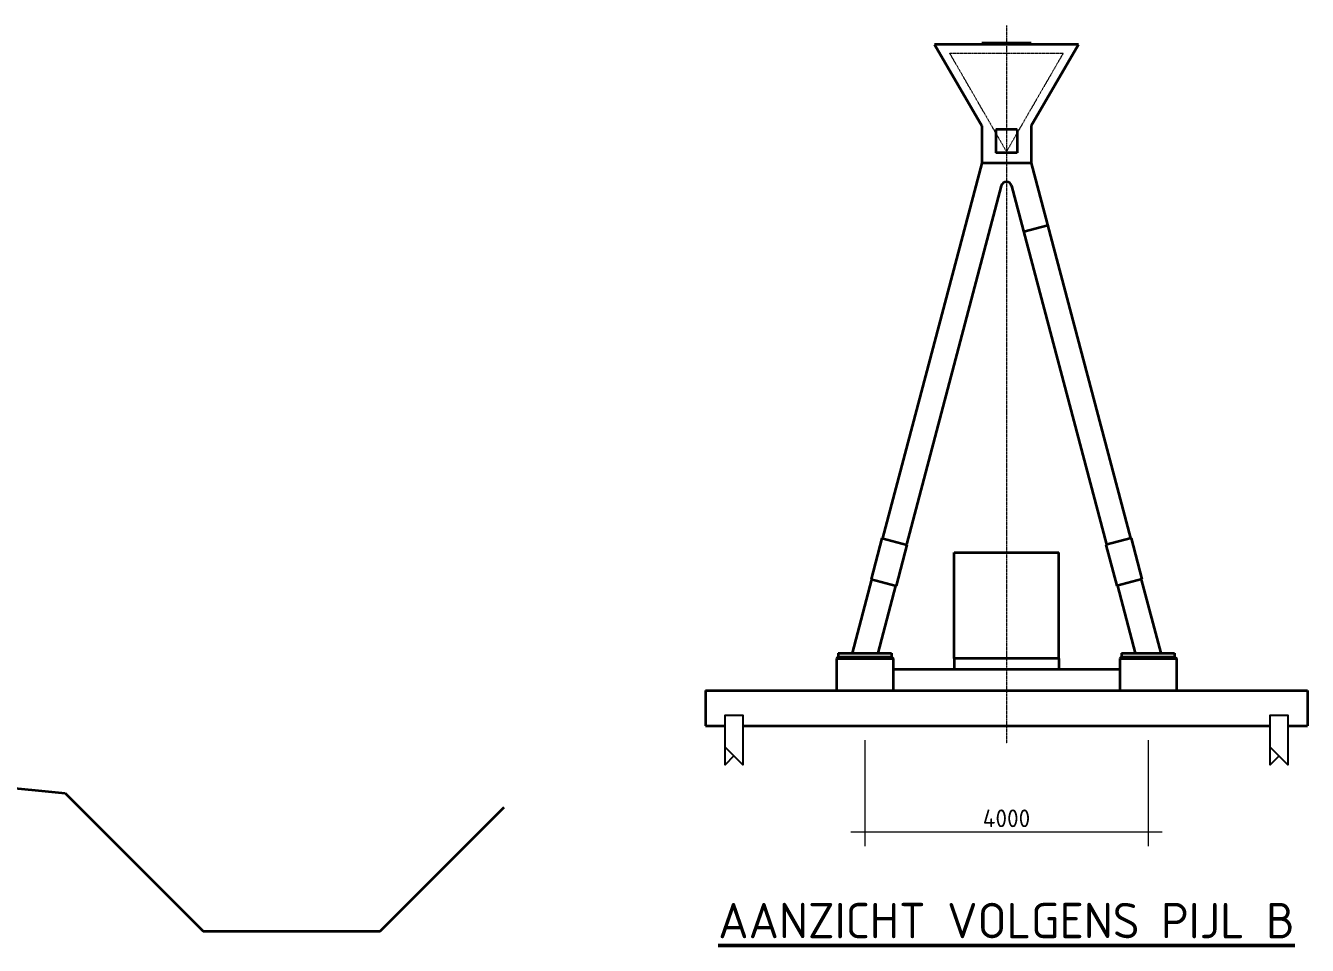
# Model space of a CAD drawing. Header units: millimetres. Extents: x 108322 to 194227, y -258853 to -234673.
# Drawn here: x 176123 to 194227, y -254877 to -241886 of the extents above; entities that cross this region are included whole.
import ezdxf
from ezdxf.enums import TextEntityAlignment as Align

# ---------------------------------------------------------------- set-up
doc = ezdxf.new("R2010")
doc.units = ezdxf.units.MM
doc.linetypes.add('XX-HART', pattern=[12, 4, -2, 0, -2, 4])
doc.layers.get('DEFPOINTS').update_dxf_attribs({"color": 40})
for name, color, linetype, lineweight in [('N-CO-FC-KESP-G', 60, 'Continuous', 35), ('N-CO-FC-PAAL-G', 40, 'Continuous', 25), ('N-CO-GW-BERM-G', 90, 'Continuous', 35), ('N-CO-SC-M', 7, 'Continuous', 18), ('N-CO-SC-STAALVORM_PROFIEL-G', 7, 'Continuous', 35), ('X-XX-AL-HARTLIJN-G', 7, 'XX-HART', 18), ('X-XX-AL-VERWIJZING_AANZICHT-T50', 130, 'Continuous', 50)]:
    doc.layers.add(name, color=color, linetype=linetype, lineweight=lineweight)
doc.styles.add('NLCS-ISO-MM100-T25', font='NLCS-ISO.ttf', dxfattribs={"height": 250})
doc.styles.add('NLCS-ISO-MM100-T50', font='NLCS-ISO.ttf', dxfattribs={"height": 500})
doc.dimstyles.new('NLCS-MM100-T25-SCHRAP_a_l0_h3', dxfattribs={"dimscale": 100, "dimtxt": 2.5, "dimasz": 1.4, "dimexe": 2, "dimexo": 2, "dimgap": 0.7, "dimtad": 1, "dimdec": 0, "dimzin": 0, "dimdsep": 46, "dimtxsty": 'NLCS-ISO-MM100-T25', "dimblk": 'OBLIQUE', "dimcen": 2.5, "dimdle": 2, "dimclrd": 256, "dimclre": 256, "dimclrt": 256, "dimadec": 3, "dimazin": 0, "dimtfac": 1, "dimtdec": 0, "dimtofl": 0, "dimtmove": 1, "dimatfit": 0, "dimldrblk": 'OBLIQUE', "dimfxl": 0, "dimtolj": 1, "dimtzin": 0, "dimlwd": 18, "dimlwe": 18, "dimarcsym": 0})

# ---------------------------------------------------------------- blocks, each defined once
blk = doc.blocks.new('*D129')
at = {"layer": 'DEFPOINTS', "color": 0, "transparency": 16777216}
for p in [(187977, -251777), (191977, -251777), (187977, -253277)]:
    blk.add_point(p, dxfattribs=at)
at = {"layer": 'N-CO-SC-M', "lineweight": 18, "transparency": 16777216}
for p, q in [((187977, -251977), (187977, -253477)), ((191977, -251977), (191977, -253477)), ((192177, -253277), (187777, -253277))]:
    blk.add_line(p, q, dxfattribs=at)
at = {"layer": 'N-CO-SC-M', "transparency": 16777216, "insert": (189977, -253082), "char_height": 250, "attachment_point": 5, "style": 'NLCS-ISO-MM100-T25'}
blk.add_mtext('\\A1;4000', dxfattribs=at)
blk = doc.blocks.new('_Oblique')

msp = doc.modelspace()

# ---------------------------------------------------------------- linework, layer by layer
at = {"layer": 'N-CO-FC-KESP-G'}
for p, q in [((187576.5, -250826.5), (187576.5, -251276.5)), ((187576.5, -250826.5), (188376.5, -250826.5)), ((188376.5, -250826.5), (188376.5, -251276.5)), ((189236.5, -250826.5), (189236.5, -250976.5)), ((190716.5, -250826.5), (189236.5, -250826.5)), ((190716.5, -250826.5), (190716.5, -250976.5)), ((191576.5, -250826.5), (191576.5, -251276.5)), ((191576.5, -250826.5), (192376.5, -250826.5)), ((192376.5, -250826.5), (192376.5, -251276.5)), ((188376.5, -250976.5), (191576.5, -250976.5)), ((185726.5, -251276.5), (194226.5, -251276.5)), ((185726.5, -251276.5), (185726.5, -251776.5)), ((194226.5, -251276.5), (194226.5, -251776.5)), ((185726.5, -251776.5), (186001.5, -251776.5)), ((186251.5, -251776.5), (193701.5, -251776.5)), ((193951.5, -251776.5), (194226.5, -251776.5))]:
    msp.add_line(p, q, dxfattribs=at)
at = {"layer": 'N-CO-FC-PAAL-G'}
for points in [[(186126.5, -252201.5), (186001.5, -252326.5), (186001.5, -251626.5), (186251.5, -251626.5), (186251.5, -252326.5), (186001.5, -252076.5)], [(193826.5, -252201.5), (193701.5, -252326.5), (193701.5, -251626.5), (193951.5, -251626.5), (193951.5, -252326.5), (193701.5, -252076.5)]]:
    msp.add_lwpolyline(points, dxfattribs=at)
at = {"layer": 'N-CO-GW-BERM-G'}
for p, q in [((171680.5, -252226.5), (176680.5, -252726.5)), ((176680.5, -252726.5), (178630.4, -254676.5)), ((181130.3, -254676.5), (182880.2, -252926.5)), ((178630.4, -254676.5), (181130.3, -254676.5))]:
    msp.add_line(p, q, dxfattribs=at)
at = {"layer": 'N-CO-SC-STAALVORM_PROFIEL-G', "linetype": 'Continuous'}
for p, q in [((190993, -242151.5), (188960, -242151.5)), ((189626.5, -243302.5), (188960, -242151.5)), ((189626.5, -242135.5), (189626.5, -242151.5)), ((190326.5, -242135.5), (189626.5, -242135.5)), ((190326.5, -242151.5), (190326.5, -242135.5)), ((190326.5, -243302.5), (190993, -242151.5)), ((189626.5, -243302.5), (189626.5, -243826.5)), ((190326.5, -243302.5), (190326.5, -243826.5)), ((190126.5, -243350.5), (189826.5, -243350.5)), ((189826.5, -243350.5), (189826.5, -243680.5)), ((190126.5, -243350.5), (190126.5, -243680.5)), ((189626.5, -243826.5), (188225.1, -249126.7)), ((190326.5, -243826.5), (189626.5, -243826.5)), ((190126.5, -243680.5), (189826.5, -243680.5)), ((190326.5, -243826.5), (191728, -249126.7)), ((189904, -244146.2), (188563.5, -249216.2)), ((190049.1, -244146.2), (191389.6, -249216.2)), ((190220.1, -244793.3), (190558.5, -244703.8)), ((188217.4, -249124.7), (188064, -249704.7)), ((188217.4, -249124.7), (188571.2, -249218.2)), ((188571.2, -249218.2), (188417.9, -249798.3)), ((191735.7, -249124.7), (191381.8, -249218.2)), ((191381.8, -249218.2), (191535.2, -249798.3)), ((191735.7, -249124.7), (191889.1, -249704.7)), ((188071.8, -249706.8), (187795.5, -250751.5)), ((188064, -249704.7), (188417.9, -249798.3)), ((188410.1, -249796.2), (188157.6, -250751.5)), ((191889.1, -249704.7), (191535.2, -249798.3)), ((191543, -249796.2), (191795.5, -250751.5)), ((191881.3, -249706.8), (192157.6, -250751.5)), ((187601.5, -250801.5), (187576.5, -250826.5)), ((187601.5, -250751.5), (188351.5, -250751.5)), ((187601.5, -250751.5), (187601.5, -250801.5)), ((187601.5, -250801.5), (188351.5, -250801.5)), ((188351.5, -250751.5), (188351.5, -250801.5)), ((188351.5, -250801.5), (188376.5, -250826.5)), ((191601.5, -250801.5), (191576.5, -250826.5)), ((191601.5, -250751.5), (192351.5, -250751.5)), ((191601.5, -250751.5), (191601.5, -250801.5)), ((191601.5, -250801.5), (192351.5, -250801.5)), ((192351.5, -250751.5), (192351.5, -250801.5)), ((192351.5, -250801.5), (192376.5, -250826.5))]:
    msp.add_line(p, q, dxfattribs=at)
at = {"layer": 'N-CO-SC-STAALVORM_PROFIEL-G'}
for p, q in [((189236.5, -250826.5), (189236.5, -249326.5)), ((189236.5, -249326.5), (190716.5, -249326.5)), ((190716.5, -250826.5), (190716.5, -249326.5))]:
    msp.add_line(p, q, dxfattribs=at)
at = {"layer": 'N-CO-SC-STAALVORM_PROFIEL-G', "linetype": 'Continuous'}
msp.add_arc((189976.5, -244165.4), 75, 14.81044, 165.18956, dxfattribs=at)
at = {"layer": 'X-XX-AL-HARTLIJN-G'}
for p, q in [((189976.5, -241885.5), (189976.5, -252026.5)), ((189176.5, -242276.5), (190776.5, -242276.5)), ((189976.5, -243662.1), (189176.5, -242276.5)), ((190776.5, -242276.5), (189976.5, -243662.1))]:
    msp.add_line(p, q, dxfattribs=at)

# ---------------------------------------------------------------- texts
at = {"layer": 'X-XX-AL-VERWIJZING_AANZICHT-T50', "style": 'NLCS-ISO-MM100-T50'}
msp.add_text('%%UAANZICHT VOLGENS PIJL B%%u', height=500, dxfattribs=at).set_placement((189976.5, -254776.5), align=Align.CENTER)

# ---------------------------------------------------------------- dimensions: what is measured, and where the dimension line sits
at = {"layer": 'N-CO-SC-M'}
dim = msp.add_linear_dim(base=(187976.5, -253276.5), p1=(191976.5, -251776.5), p2=(187976.5, -251776.5), dimstyle='NLCS-MM100-T25-SCHRAP_a_l0_h3', dxfattribs=at)
dim.commit()
dim.dimension.update_dxf_attribs({"geometry": '*D129', "text_midpoint": (189976.5, -253081.5)})

doc.saveas('drawing.dxf')
